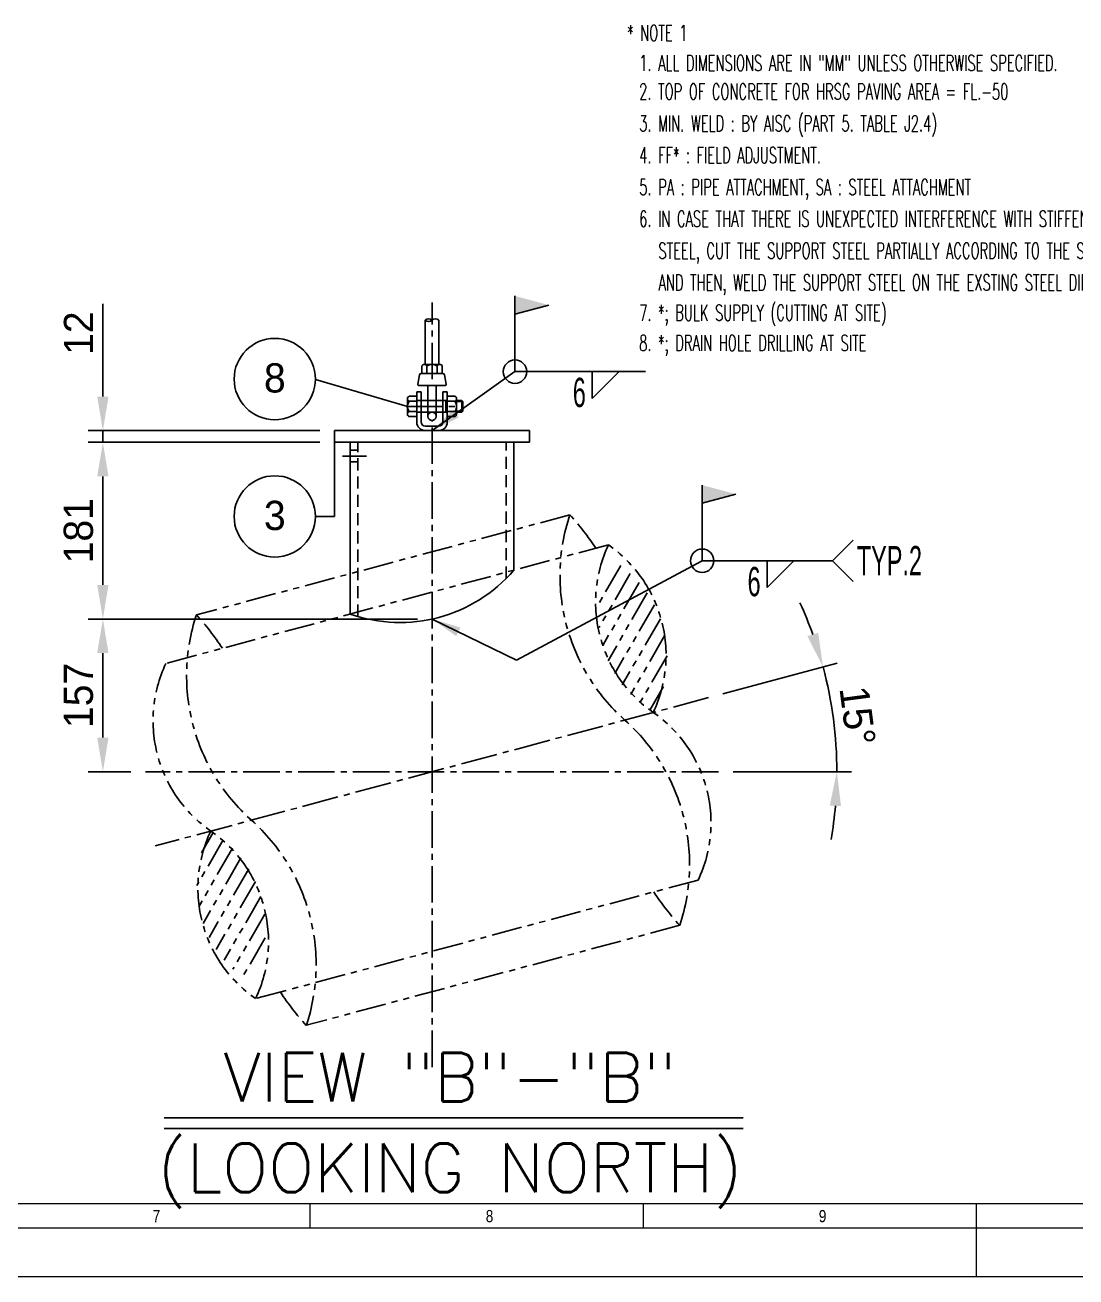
# Model space of a CAD drawing. Header units: millimetres. Extents: x 0 to 4222, y 0 to 2966.
# Drawn here: x 2174 to 3252, y 0 to 1285 of the extents above; entities that cross this region are included whole.
import ezdxf
from ezdxf.enums import TextEntityAlignment as Align

# ---------------------------------------------------------------- set-up
doc = ezdxf.new("R2010")
doc.units = ezdxf.units.MM
doc.header["$LTSCALE"] = 50
for name, pattern in [('CENTER2', [1.125, 0.75, -0.125, 0.125, -0.125]), ('HIDDEN', [0.375, 0.25, -0.125]), ('PHANTOM2', [1.25, 0.625, -0.125, 0.125, -0.125, 0.125, -0.125])]:
    doc.linetypes.add(name, pattern=pattern)
for name, color, linetype in [('1. continuous', 3, 'Continuous'), ('2. Hidden', 2, 'HIDDEN'), ('3. phantom', 6, 'PHANTOM2'), ('5. text', 2, 'Continuous'), ('7. center', 1, 'CENTER2'), ('dimension', 7, 'Continuous'), ('text', 2, 'Continuous')]:
    doc.layers.add(name, color=color, linetype=linetype)
for name, color, linetype, lineweight in [('4', 4, 'Continuous', 9), ('G-ANNO-BRDR', 3, 'Continuous', 0), ('G-ANNO-TTLB', 7, 'Continuous', 0)]:
    doc.layers.add(name, color=color, linetype=linetype, lineweight=lineweight)
doc.styles.add('ROMANS', font='romans.shx', dxfattribs={"width": 0.8, "bigfont": 'whgtxt.shx'})
doc.styles.add('Style-Arial', font='ARIAL.TTF')
doc.dimstyles.new('ISO-25', dxfattribs={"dimscale": 10, "dimtxt": 3, "dimasz": 3, "dimexe": 1.5, "dimexo": 1.5, "dimgap": 1, "dimtad": 1, "dimdec": 0, "dimrnd": 0.5, "dimtxsty": 'Standard', "dimcen": 2.5, "dimclrd": 4, "dimclre": 4, "dimclrt": 2, "dimadec": 0, "dimazin": 0, "dimtfac": 1, "dimtdec": 0, "dimtmove": 0, "dimatfit": 3, "dimfxl": 1, "dimarcsym": 0})
doc.dimstyles.get("Standard").update_dxf_attribs({"dimtxt": 0.18, "dimasz": 0.18, "dimexe": 0.18, "dimexo": 0.0625, "dimgap": 0.09, "dimtad": 0, "dimtih": 1, "dimtoh": 1, "dimdec": 4, "dimzin": 0, "dimdsep": 46, "dimtxsty": 'Standard', "dimcen": 0.09, "dimadec": 0, "dimazin": 0, "dimtfac": 1, "dimtdec": 4, "dimtofl": 0, "dimtmove": 0, "dimatfit": 3, "dimfxl": 1, "dimtolj": 1, "dimtzin": 0, "dimarcsym": 0})

# ---------------------------------------------------------------- blocks, each defined once
blk = doc.blocks.new('*D4')
at = {"color": 4, "lineweight": -2}
for p, q in [((2890.1, 598.3), (3007.4, 629.8)), ((2900.6, 518.4), (3022.1, 518.4))]:
    blk.add_line(p, q, dxfattribs=at)
for start, end in [(19.8303, 24.6606), (0, 15), (350.3394, 355.1697)]:
    blk.add_arc((2591.8, 518.4), 415.3, start, end, dxfattribs=at)
at = {"color": 4}
for points in [[(2988, 661), (2976.9, 657.5), (2992.9, 625.9)], [(2999.8, 483.7), (3011.4, 483.2), (3007.1, 518.4)]]:
    blk.add_solid(points, dxfattribs=at)
at = {"layer": 'Defpoints', "color": 0}
for p in [(2875.6, 594.4), (3005.5, 554.6), (2297.9, 518.4), (2885.6, 518.4), (2307.9, 442.3)]:
    blk.add_point(p, dxfattribs=at)
at = {"color": 2, "insert": (3028.3, 575.9), "char_height": 30, "attachment_point": 5, "rotation": 277.5}
blk.add_mtext('15°', dxfattribs=at)
blk = doc.blocks.new('*D3')
at = {"color": 4, "lineweight": -2}
for p, q in [((2576.8, 675.1), (2239.1, 675.1)), ((2254.1, 553.4), (2254.1, 640.1)), ((2282.9, 518.4), (2239.1, 518.4))]:
    blk.add_line(p, q, dxfattribs=at)
at = {"color": 4}
for points in [[(2248.3, 640.1), (2259.9, 640.1), (2254.1, 675.1)], [(2248.3, 553.4), (2259.9, 553.4), (2254.1, 518.4)]]:
    blk.add_solid(points, dxfattribs=at)
at = {"layer": 'Defpoints', "color": 0}
for p in [(2254.1, 675.1), (2591.8, 675.1), (2297.9, 518.4)]:
    blk.add_point(p, dxfattribs=at)
at = {"color": 2, "insert": (2229.1, 596.7), "char_height": 30, "attachment_point": 5, "rotation": 90}
blk.add_mtext('157', dxfattribs=at)
blk = doc.blocks.new('*D5')
at = {"color": 4, "lineweight": -2}
for p, q in [((2476.8, 856.4), (2239.1, 856.4)), ((2254.1, 710.1), (2254.1, 821.4))]:
    blk.add_line(p, q, dxfattribs=at)
at = {"color": 4}
for points in [[(2248.3, 821.4), (2259.9, 821.4), (2254.1, 856.4)], [(2248.3, 710.1), (2259.9, 710.1), (2254.1, 675.1)]]:
    blk.add_solid(points, dxfattribs=at)
at = {"layer": 'Defpoints', "color": 0}
for p in [(2254.1, 856.4), (2491.8, 856.4), (2254.1, 675.1)]:
    blk.add_point(p, dxfattribs=at)
at = {"color": 2, "insert": (2229.1, 765.7), "char_height": 30, "attachment_point": 5, "rotation": 90}
blk.add_mtext('181', dxfattribs=at)
blk = doc.blocks.new('*D6')
at = {"color": 4, "lineweight": -2}
for p, q in [((2254.1, 903.4), (2254.1, 998.4)), ((2476.8, 868.4), (2239.1, 868.4)), ((2254.1, 856.4), (2254.1, 868.4)), ((2254.1, 821.4), (2254.1, 786.4))]:
    blk.add_line(p, q, dxfattribs=at)
at = {"color": 4}
for points in [[(2248.3, 903.4), (2259.9, 903.4), (2254.1, 868.4)], [(2248.3, 821.4), (2259.9, 821.4), (2254.1, 856.4)]]:
    blk.add_solid(points, dxfattribs=at)
at = {"layer": 'Defpoints', "color": 0}
for p in [(2254.1, 868.4), (2491.8, 868.4), (2254.1, 856.4)]:
    blk.add_point(p, dxfattribs=at)
at = {"color": 2, "insert": (2229.1, 968.4), "char_height": 30, "attachment_point": 5, "rotation": 90}
blk.add_mtext('12', dxfattribs=at)

msp = doc.modelspace()

# ---------------------------------------------------------------- linework, layer by layer
for p, q in [((2472.2, 920.9), (2566.7, 893.2)), ((2491.8, 856.4), (2491.8, 780.3)), ((2472.2, 780.3), (2491.8, 780.3))]:
    msp.add_line(p, q)
at = {"color": 1}
msp.add_line((2500.1, 842.3), (2524.7, 842.3), dxfattribs=at)
at = {"layer": '1. continuous'}
for p, q in [((2584.9, 981.7), (2584.9, 936.4)), ((2598.7, 981.7), (2598.7, 936.4)), ((2579.1, 925.7), (2577.2, 915.9)), ((2602.9, 926.9), (2580.6, 926.9)), ((2581.3, 934.9), (2581.3, 926.9)), ((2581.3, 926.9), (2602.2, 926.9)), ((2599.6, 936.4), (2584, 936.4)), ((2586.6, 926.9), (2586.6, 934.9)), ((2597, 926.9), (2597, 934.9)), ((2602.2, 926.9), (2602.2, 934.9)), ((2604.5, 925.7), (2606.4, 915.9)), ((2605.5, 914.8), (2578, 914.8)), ((2587.5, 914.8), (2587.5, 883)), ((2596, 914.8), (2596, 883)), ((2566.7, 901.1), (2566.7, 885.4)), ((2576.1, 903.7), (2568.2, 903.7)), ((2576.1, 908.1), (2576.1, 877.3)), ((2580.6, 908.1), (2576.1, 908.1)), ((2576.1, 882.8), (2576.1, 903.7)), ((2576.1, 899.2), (2587.5, 899.2)), ((2580.6, 877.3), (2580.6, 908.1)), ((2596, 899.2), (2607.4, 899.2)), ((2603, 908.1), (2603, 877.3)), ((2607.4, 908.1), (2603, 908.1)), ((2605.9, 898.2), (2604.9, 899.2)), ((2605.9, 887.3), (2605.9, 899.2)), ((2607.4, 877.3), (2607.4, 908.1)), ((2607.4, 903.7), (2615.4, 903.7)), ((2607.4, 882.8), (2607.4, 903.7)), ((2616.9, 901.1), (2616.9, 885.4)), ((2616.9, 899.2), (2622.3, 899.2)), ((2622.3, 887.3), (2622.3, 899.2)), ((2623.3, 898.2), (2622.3, 899.2)), ((2576.1, 898.5), (2568.2, 898.5)), ((2576.1, 888), (2568.2, 888)), ((2576.1, 887.3), (2587.5, 887.3)), ((2596, 887.3), (2607.4, 887.3)), ((2604.9, 887.3), (2605.9, 888.3)), ((2605.9, 898.2), (2607.4, 898.2)), ((2605.9, 888.3), (2607.4, 888.3)), ((2607.4, 898.5), (2615.4, 898.5)), ((2607.4, 888), (2615.4, 888)), ((2616.9, 898.2), (2623.3, 898.2)), ((2616.9, 888.3), (2623.3, 888.3)), ((2616.9, 887.3), (2622.3, 887.3)), ((2622.3, 887.3), (2623.3, 888.3)), ((2623.3, 888.3), (2623.3, 898.2)), ((2568.2, 882.8), (2576.1, 882.8)), ((2615.4, 882.8), (2607.4, 882.8)), ((2491.8, 868.4), (2691.8, 868.4)), ((2491.8, 856.4), (2491.8, 868.4)), ((2598.5, 872.9), (2585.1, 872.9)), ((2585.1, 868.4), (2598.5, 868.4)), ((2691.8, 868.4), (2691.8, 856.4)), ((2691.8, 856.4), (2491.8, 856.4)), ((2507.8, 856.4), (2675.8, 856.4)), ((2507.8, 680.2), (2507.8, 856.4)), ((2515.8, 848.2), (2507.8, 848.2)), ((2675.8, 725.2), (2675.8, 856.4)), ((2515.8, 836.4), (2507.8, 836.4))]:
    msp.add_line(p, q, dxfattribs=at)
for centre, radius, start, end in [((2588.3, 978.1), 5, 46.3516, 133.6484), ((2588.3, 985.3), 5, 226.3516, 313.6484), ((2595.2, 978.1), 5, 46.2832, 133.6484), ((2580.6, 925.3), 1.58, 89.1208, 168.5926), ((2584, 933.4), 3.01, 30, 150), ((2591.8, 926.6), 9.79, 57.7958, 122.2042), ((2599.6, 933.4), 3.01, 30, 150), ((2602.9, 925.3), 1.58, 11.4074, 90.8792), ((2578.1, 915.7), 0.881, 168.4328, 271.0525), ((2605.5, 915.7), 0.881, 268.9475, 11.5672), ((2569.7, 901.1), 3.01, 120, 240), ((2613.9, 901.1), 3.01, 300, 60), ((2576.5, 893.2), 9.79, 147.7958, 212.2042), ((2569.7, 885.4), 3.01, 120, 240), ((2607.1, 893.2), 9.79, 327.7958, 32.2042), ((2613.9, 885.4), 3.01, 300, 60), ((2585.1, 877.3), 8.94, 180, 270), ((2585.1, 877.3), 4.47, 180, 270), ((2591.8, 883), 4.25, 180, 0), ((2598.5, 877.3), 4.47, 270, 0), ((2598.5, 877.3), 8.94, 270, 0), ((2558.7, 826), 154.5, 250.7459, 319.2541)]:
    msp.add_arc(centre, radius, start, end, dxfattribs=at)
at = {"layer": '2. Hidden'}
for p, q in [((2587.5, 899.2), (2596, 899.2)), ((2587.5, 887.3), (2596, 887.3)), ((2515.8, 677.6), (2515.8, 856.4)), ((2667.8, 716.6), (2667.8, 856.4))]:
    msp.add_line(p, q, dxfattribs=at)
msp.add_arc((2591.8, 883), 4.25, 0, 180, dxfattribs=at)
at = {"layer": '3. phantom'}
for p, q in [((2733.2, 782), (2350, 679.3)), ((2772.7, 751.2), (2318.7, 629.5)), ((2785.4, 729.9), (2763.1, 691.3)), ((2795.2, 721.8), (2763.3, 666.5)), ((2804.2, 712.5), (2766.9, 647.8)), ((2812.5, 701.8), (2772.4, 632.3)), ((2819.9, 689.6), (2779.2, 619.1)), ((2826.1, 675.3), (2787, 607.7)), ((2830.8, 658.5), (2795.7, 597.7)), ((2833.1, 637.4), (2805.1, 589)), ((2829.3, 606), (2815.2, 581.5)), ((2367.4, 455.9), (2355.4, 435.1)), ((2377.6, 448.5), (2350.5, 401.5)), ((2387.1, 439.9), (2352.4, 379.9)), ((2395.8, 430.1), (2357, 362.8)), ((2403.7, 418.7), (2363.1, 348.4)), ((2410.6, 405.7), (2370.4, 336)), ((2864.8, 407.3), (2410.9, 285.6)), ((2416.3, 390.5), (2378.6, 325.2)), ((2420.1, 372.1), (2387.5, 315.7)), ((2846, 360.8), (2462.8, 258.2)), ((2420.7, 348.1), (2397.3, 307.6))]:
    msp.add_line(p, q, dxfattribs=at)
for centre, radius, start, end in [((2921.5, 719.6), 198.4, 161.6789, 228.3211), ((2518.9, 587.5), 289.4, 33.6078, 42.2148), ((2897.3, 692.4), 137.7, 154.7428, 235.2572), ((2694.2, 638), 137.7, 334.7428, 55.2572), ((2538.4, 616.9), 198.4, 161.6789, 228.3211), ((2135.7, 484.9), 289.4, 33.6078, 42.2148), ((2443.3, 570.7), 137.7, 154.7428, 235.2572), ((2740.3, 466), 137.7, 334.7428, 55.2572), ((2657.6, 423.2), 198.4, 341.6789, 48.3211), ((2274.5, 320.5), 198.4, 341.6789, 48.3211), ((2489.3, 398.8), 137.7, 154.7428, 235.2572), ((2286.3, 344.4), 137.7, 334.7428, 55.2572), ((3060.3, 555.2), 289.4, 213.6078, 222.2148), ((2677.1, 452.6), 289.4, 213.6078, 222.2148)]:
    msp.add_arc(centre, radius, start, end, dxfattribs=at)
at = {"layer": '5. text'}
for p, q in [((2317.1, 163.4), (2911.1, 163.4)), ((2317.1, 152.4), (2911.1, 152.4))]:
    msp.add_line(p, q, dxfattribs=at)
msp.add_lwpolyline([(2678.6, 632.9), (2868.9, 734.9)], dxfattribs=at)
at = {"layer": '5. text', "color": 7}
for centre in [(2430.5, 921.3), (2430.5, 780.3)]:
    msp.add_circle(centre, 41.7, dxfattribs=at)
at = {"layer": '7. center'}
for p, q in [((2591.8, 921.1), (2591.8, 999.8)), ((2565.2, 893.2), (2618.4, 893.2)), ((2591.8, 215.4), (2591.8, 879.4)), ((2875.6, 594.4), (2307.9, 442.3)), ((2885.6, 518.4), (2297.9, 518.4))]:
    msp.add_line(p, q, dxfattribs=at)
at = {"layer": 'dimension', "color": 2}
for p, q in [((2676.9, 1006.6), (2676.9, 928.9)), ((2676.9, 987.9), (2711.7, 997.2)), ((2676.9, 928.9), (2810.7, 928.9)), ((2756.2, 928.9), (2756.2, 901.4)), ((2783.8, 928.9), (2756.2, 901.4)), ((2868.9, 812.5), (2868.9, 734.9)), ((2868.9, 793.9), (2903.6, 803.2)), ((3002.7, 734.9), (3023.9, 756.1)), ((2868.9, 734.9), (3002.7, 734.9)), ((2935.5, 734.9), (2935.5, 707.3)), ((2963, 734.9), (2935.5, 707.3)), ((3002.7, 734.9), (3023.9, 713.7))]:
    msp.add_line(p, q, dxfattribs=at)
for centre in [(2676.9, 928.9), (2868.9, 734.9)]:
    msp.add_circle(centre, 12, dxfattribs=at)
for points in [[(2711.7, 997.2), (2676.9, 987.9), (2711.7, 997.2), (2676.9, 1006.6)], [(2903.6, 803.2), (2868.9, 793.9), (2903.6, 803.2), (2868.9, 812.5)]]:
    msp.add_solid(points, dxfattribs=at)
at = {"layer": 'G-ANNO-BRDR', "color": 3, "lineweight": 13, "ltscale": 0.172512}
msp.add_line((4200, 0), (0, 0), dxfattribs=at)
at = {"layer": 'G-ANNO-TTLB', "color": 7, "lineweight": 13, "ltscale": 0.172512}
for p, q in [((4150.1, 74.9), (99.9, 74.9)), ((2466.6, 74.9), (2466.6, 49.9)), ((2808.3, 74.9), (2808.3, 49.9)), ((3150, 74.9), (3150, 49.9)), ((4175, 49.9), (74.9, 49.9)), ((3150, 49.9), (3150, 0))]:
    msp.add_line(p, q, dxfattribs=at)

# ---------------------------------------------------------------- texts
at = {"layer": '4', "color": 7, "style": 'Style-Arial', "width": 0.8}
for s, p in [('7', (2305.2, 56.2)), ('8', (2646.9, 56.2)), ('9', (2988.6, 56.2))]:
    msp.add_text(s, height=12.5, dxfattribs=at).set_placement(p)
at = {"layer": '5. text', "style": 'ROMANS'}
for s, p in [('VIEW "B"-"B"', (2610.2, 180)), ('(LOOKING NORTH)', (2610.2, 87.1))]:
    msp.add_text(s, height=50, dxfattribs=at).set_placement(p, align=Align.CENTER)
at = {"layer": 'dimension', "color": 4, "width": 0.6}
for p in [(2742.9, 892.6), (2922.2, 698.5)]:
    msp.add_text('6', height=30, dxfattribs=at).set_placement(p, align=Align.CENTER)
msp.add_text('TYP.2', height=30, dxfattribs=at).set_placement((3027.6, 720))
at = {"layer": 'text', "style": 'ROMANS', "width": 0.6}
for s, height, p in [('* NOTE 1', 16.37, (2791.9, 1276.4)), ('1. ALL DIMENSIONS ARE IN "MM" UNLESS OTHERWISE SPECIFIED.', 16.368, (2804.3, 1245.6)), ('2. TOP OF CONCRETE FOR HRSG PAVING AREA = FL.-50', 16.368, (2804.3, 1216.3)), ('3. MIN. WELD : BY AISC (PART 5. TABLE J2.4)', 16.368, (2804.3, 1183.6)), ('4. FF* : FIELD ADJUSTMENT.', 16.368, (2804.3, 1150.9)), ('5. PA : PIPE ATTACHMENT, SA : STEEL ATTACHMENT', 16.368, (2804.3, 1118.3)), ('6. IN CASE THAT THERE IS UNEXPECTED INTERFERENCE WITH STIFFENER/RIB PLATE OF EXISTING ', 16.368, (2804.3, 1085.7)), ('STEEL, CUT THE SUPPORT STEEL PARTIALLY ACCORDING TO THE SHAPE OF STIFFENER/RIB PLATE, ', 16.368, (2824, 1053)), ('AND THEN, WELD THE SUPPORT STEEL ON THE EXSTING STEEL DIRECTLY.', 16.368, (2824, 1020.4)), ('7. *; BULK SUPPLY (CUTTING AT SITE)', 16.368, (2804.3, 989.4)), ('8. *; DRAIN HOLE DRILLING AT SITE', 16.368, (2804.3, 958.3))]:
    msp.add_text(s, height=height, dxfattribs=at).set_placement(p, align=Align.MIDDLE_LEFT)
at = {"layer": 'text', "color": 2}
for s, p in [('8', (2430.5, 907.5)), ('3', (2430.5, 766.4))]:
    msp.add_text(s, height=30, dxfattribs=at).set_placement(p, align=Align.CENTER)

# ---------------------------------------------------------------- dimensions: what is measured, and where the dimension line sits
for base, p1, p2, picture, middle in [((2254.1, 868.4), (2254.1, 856.4), (2491.8, 868.4), '*D6', (2229.1, 968.4)), ((2254.1, 675.1), (2297.9, 518.4), (2591.8, 675.1), '*D3', (2229.1, 596.7))]:
    dim = msp.add_linear_dim(base=base, p1=p1, p2=p2, angle=90, dimstyle='Standard', override={"dimscale": 10, "dimtxt": 3, "dimasz": 3.5, "dimexe": 1.5, "dimexo": 1.5, "dimgap": 1, "dimtad": 1, "dimtih": 0, "dimtoh": 0, "dimdec": 0, "dimrnd": 0.5, "dimzin": 8, "dimdsep": 44, "dimcen": 2.5, "dimclrd": 4, "dimclre": 4, "dimclrt": 2, "dimtdec": 0, "dimtofl": 1, "dimtolj": 0, "dimtzin": 8, "dimarcsym": 1})
    dim.commit()
    dim.dimension.update_dxf_attribs({"geometry": picture, "text_midpoint": middle})
dim = msp.add_linear_dim(base=(2254.1, 856.4), p1=(2254.1, 675.1), p2=(2491.8, 856.4), angle=90, text='181', dimstyle='Standard', override={"dimscale": 10, "dimtxt": 3, "dimasz": 3.5, "dimexe": 1.5, "dimexo": 1.5, "dimgap": 1, "dimtad": 1, "dimtih": 0, "dimtoh": 0, "dimdec": 0, "dimrnd": 0.5, "dimzin": 8, "dimdsep": 44, "dimcen": 2.5, "dimclrd": 4, "dimclre": 4, "dimclrt": 2, "dimtdec": 0, "dimtofl": 1, "dimtolj": 0, "dimtzin": 8, "dimarcsym": 1})
dim.commit()
dim.dimension.update_dxf_attribs({"geometry": '*D5', "text_midpoint": (2229.1, 765.7)})
dim = msp.add_angular_dim_2l(base=(3005.5, 554.6), line1=((2885.6, 518.4), (2297.9, 518.4)), line2=((2875.6, 594.4), (2307.9, 442.3)), dimstyle='Standard', override={"dimscale": 10, "dimtxt": 3, "dimasz": 3.5, "dimexe": 1.5, "dimexo": 1.5, "dimgap": 1, "dimtad": 1, "dimtih": 0, "dimtoh": 0, "dimdec": 0, "dimrnd": 0.5, "dimzin": 8, "dimdsep": 44, "dimcen": 2.5, "dimclrd": 4, "dimclre": 4, "dimclrt": 2, "dimtdec": 0, "dimtofl": 1, "dimtolj": 0, "dimtzin": 8, "dimarcsym": 1})
dim.commit()
dim.dimension.update_dxf_attribs({"geometry": '*D4', "text_midpoint": (3028.3, 575.9)})

# ---------------------------------------------------------------- leaders
at = {"layer": '5. text'}
for points in [[(2591.8, 868.4), (2676.9, 928.9)], [(2591.8, 675.1), (2678.6, 632.9)]]:
    msp.add_leader(points, dimstyle='ISO-25', override={"dimgap": 1, "dimtad": 0, "dimclrd": 2}, dxfattribs=at)

doc.saveas('drawing.dxf')
